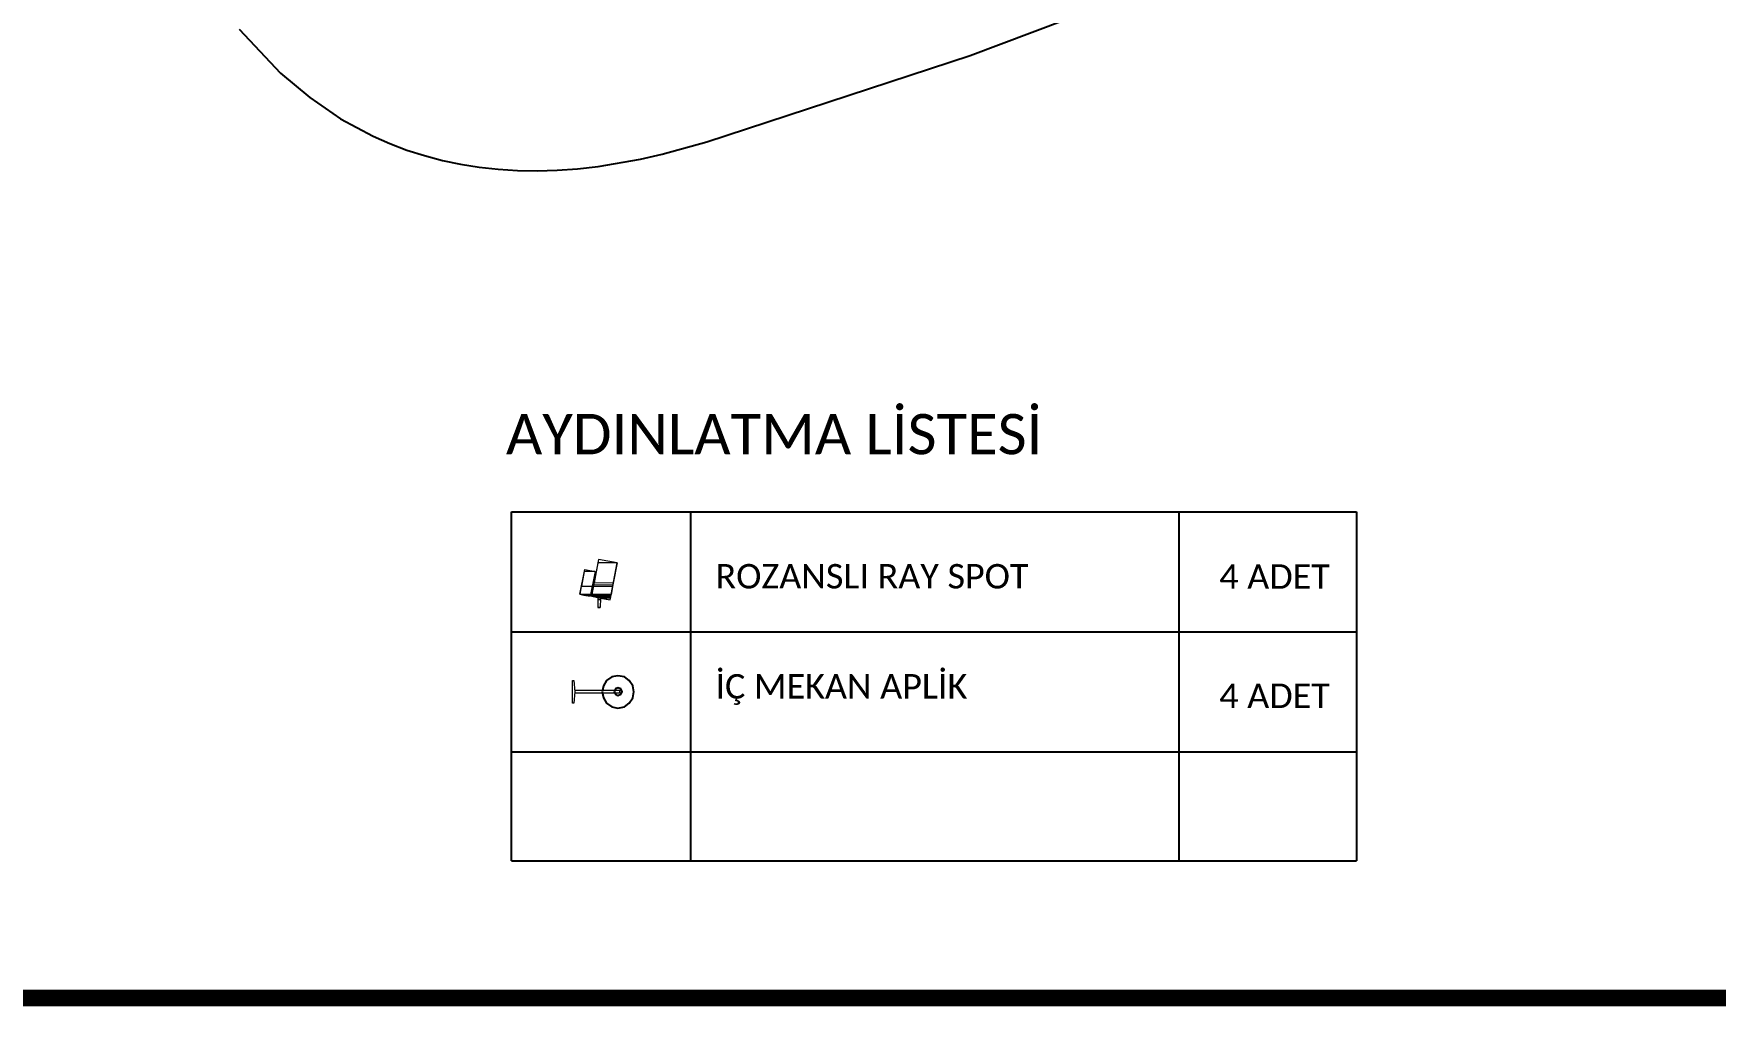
# Model space of a CAD drawing. Header units: millimetres. Extents: x 210628 to 232146, y -111309 to -91563.
# Drawn here: x 228993 to 230871, y -107825 to -106738 of the extents above; entities that cross this region are included whole.
import ezdxf

# ---------------------------------------------------------------- set-up
doc = ezdxf.new("R2010")
doc.units = ezdxf.units.MM
doc.layers.get('0').update_dxf_attribs({"lineweight": 20})
for name, color, linetype, lineweight in [('aydınlatma', 40, 'Continuous', 20), ('aydınlatma yazı', 1, 'Continuous', 20), ('t_aydınlatma', 40, 'Continuous', 18), ('t_mutfak ekipmanları', 167, 'Continuous', 25), ('t_yazı', 23, 'Continuous', 25), ('tavanyazı', 7, 'Continuous', 25)]:
    doc.layers.add(name, color=color, linetype=linetype, lineweight=lineweight)
doc.layers.add('XR_FA_ARC_F0_UNIFREE$0$A960MN_Other Building', color=8, linetype='Continuous')
doc.styles.add('yazı', font='arial.ttf')

# ---------------------------------------------------------------- blocks, each defined once
blk = doc.blocks.new('APLİK')
at = {"layer": 't_aydınlatma', "lineweight": 25}
for points in [[(4953.764403477278, -11634.72055395575), (4953.849152882125, -11635.14395647021), (4954.060681884464, -11635.52498428224), (4954.441709696493, -11635.778887987), (4954.865112210944, -11635.86363739185), (4955.330889427823, -11635.778887987), (4955.669542537431, -11635.52498428224), (4955.923446242192, -11635.14395647021), (4956.008195647039, -11634.72055395575), (4955.923446242192, -11634.2971514413), (4955.669542537431, -11633.91629588416), (4955.330889427823, -11633.66221992451), (4954.865112210944, -11633.57747051966), (4954.441709696493, -11633.66221992451), (4954.060681884464, -11633.91629588416), (4953.849152882125, -11634.2971514413), (4953.764403477278, -11634.72055395575)], [(4954.611208506183, -11634.72055395575), (4954.69595791103, -11634.88988051056), (4954.865112210944, -11634.9746299154), (4955.076985723063, -11634.88988051056), (4955.16139061813, -11634.72055395575), (4955.076985723063, -11634.50885269853), (4954.865112210944, -11634.42427554857), (4954.69595791103, -11634.50885269853), (4954.611208506183, -11634.72055395575)]]:
    blk.add_lwpolyline(points, dxfattribs=at)
at = {"layer": 't_aydınlatma', "lineweight": 9}
for points in [[(4951.826417867884, -11634.72055395575), (4951.741668463041, -11635.52498428224), (4951.65691905819, -11635.52498428224), (4951.65691905819, -11633.91629588416), (4951.741668463041, -11633.91629588416), (4951.826417867884, -11634.72055395575)], [(4951.813040204281, -11634.59360210337), (4954.992236318216, -11634.59360210337), (4954.992236318216, -11634.8053033606), (4951.817489236793, -11634.8053033606)]]:
    blk.add_lwpolyline(points, dxfattribs=at)

msp = doc.modelspace()

# ---------------------------------------------------------------- linework, layer by layer
at = {"color": 2, "const_width": 18.49179684437573}
msp.add_lwpolyline([(226027.7792108416, -107815.5738040204), (226027.7792108416, -104950.4875971239), (232136.4599491765, -104950.4875971239), (232136.4599491765, -107815.5738040204)], close=True, dxfattribs=at)
at = {"layer": 'aydınlatma', "extrusion": (4.693350429999991e-08, 7.705941770000005e-08, 0.999999999999996)}
for p, q in [((229603.1439781754, -107364.3147540425, 4394.481355378732), (229608.4846498904, -107336.7595137809, 4394.481353004684)), ((229608.4846498904, -107336.7595137809, 4394.481353004684), (229620.2176700214, -107339.0560785618, 4394.481352630984)), ((229624.028292542, -107325.3945486735, 4394.481351399389), (229616.1469137189, -107366.6206668593, 4394.481354946151)), ((229623.0520043568, -107329.1982794336, 4394.481351738323), (229619.0992307199, -107351.7162239384, 4394.481353659059)), ((229644.6419975777, -107329.3352421828, 4394.481350735583), (229623.0520043568, -107329.1982794336, 4394.481351738323)), ((229644.6419975777, -107329.3352421828, 4394.481350735583), (229624.028292542, -107325.3945486735, 4394.481351399389)), ((229636.759326869, -107370.561352173, 4394.481354282404), (229644.6419975777, -107329.3352421828, 4394.481350735583)), ((229644.6419975777, -107329.3352421828, 4394.481350735583), (229640.3714200674, -107351.8511706012, 4394.48135267108)), ((229604.4682787485, -107355.7511488104, 4394.48135465667), (229603.1439781754, -107364.3147540425, 4394.481355378732)), ((229604.7880987084, -107355.4353610234, 4394.481354617325), (229604.4682787485, -107355.7511488104, 4394.48135465667)), ((229616.8510028404, -107355.8297024216, 4394.481354081559), (229604.4682787485, -107355.7511488104, 4394.48135465667)), ((229607.8362378152, -107338.977533146, 4394.481353206035), (229604.7880987084, -107355.4353610234, 4394.481354617325)), ((229616.8530189268, -107355.5118985483, 4394.481354056975), (229604.7880987084, -107355.4353610234, 4394.481354617325)), ((229620.2176700214, -107339.0560785618, 4394.481352630984), (229607.8362378152, -107338.977533146, 4394.481353206035)), ((229620.2176700214, -107339.0560785618, 4394.481352630984), (229614.5591862375, -107366.6105946226, 4394.481355019891)), ((229616.8510028404, -107355.8297024216, 4394.481354081559), (229615.2088983939, -107364.3912915673, 4394.48135481838)), ((229618.1209264483, -107355.8377585719, 4394.481354022578), (229616.4788220018, -107364.3993477175, 4394.481354759399)), ((229616.8530189268, -107355.5118985483, 4394.481354056975), (229616.8510028404, -107355.8297024216, 4394.481354081559)), ((229639.7096277835, -107355.9747131256, 4394.481353019898), (229616.8510028404, -107355.8297024216, 4394.481354081559)), ((229620.2176700214, -107339.0560785618, 4394.481352630984), (229616.8530189268, -107355.5118985483, 4394.481354056975)), ((229616.8530189268, -107355.5118985483, 4394.481354056975), (229618.1209264483, -107355.8377585719, 4394.481354022578)), ((229618.4394545225, -107355.5219625894, 4394.481353983294), (229618.1209264483, -107355.8377585719, 4394.481354022578)), ((229618.4495267591, -107353.9342351081, 4394.481353860471), (229618.4394545225, -107355.5219625894, 4394.481353983294)), ((229639.7116438699, -107355.6569092522, 4394.481352995314), (229618.4394545225, -107355.5219625894, 4394.481353983294)), ((229619.0992307199, -107351.7162239384, 4394.481353659059), (229618.4495267591, -107353.9342351081, 4394.481353860471)), ((229640.03951998, -107354.0711978572, 4394.481352857732), (229618.4495267591, -107353.9342351081, 4394.481353860471)), ((229640.3714200674, -107351.8511706012, 4394.48135267108), (229619.0992307199, -107351.7162239384, 4394.481353659059)), ((229639.7096277835, -107355.9747131256, 4394.481353019898), (229638.0675233371, -107364.5363022712, 4394.48135375672)), ((229639.7116438699, -107355.6569092522, 4394.481352995314), (229639.7096277835, -107355.9747131256, 4394.481353019898)), ((229640.03951998, -107354.0711978572, 4394.481352857732), (229639.7116438699, -107355.6569092522, 4394.481352995314)), ((229640.3714200674, -107351.8511706012, 4394.48135267108), (229640.03951998, -107354.0711978572, 4394.481352857732)), ((229638.0675233371, -107364.5363022712, 4394.48135375672), (229603.1439781754, -107364.3147540425, 4394.481355378732)), ((229603.1439781754, -107364.3147540425, 4394.481355378732), (229605.9975970919, -107364.9684901761, 4394.481355295177)), ((229614.5591862375, -107366.6105946226, 4394.481355019891), (229603.1439781754, -107364.3147540425, 4394.481355378732)), ((229614.8870623476, -107365.0248832277, 4394.481354882309), (229605.9975970919, -107364.9684901761, 4394.481355295177)), ((229605.9975970919, -107364.9684901761, 4394.481355295177), (229607.5833084868, -107365.2963662862, 4394.48135524602)), ((229614.8850462612, -107365.3426871011, 4394.481354906893), (229607.5833084868, -107365.2963662862, 4394.48135524602)), ((229607.5833084868, -107365.2963662862, 4394.48135524602), (229614.5591862375, -107366.6105946226, 4394.481355019891)), ((229614.8870623476, -107365.0248832277, 4394.481354882309), (229614.8850462612, -107365.3426871011, 4394.481354906893)), ((229615.2088983939, -107364.3912915673, 4394.48135481838), (229614.8870623476, -107365.0248832277, 4394.481354882309)), ((229616.474789829, -107365.0349554643, 4394.481354808568), (229614.8870623476, -107365.0248832277, 4394.481354882309)), ((229614.8870623476, -107365.0248832277, 4394.481354882309), (229616.4727737425, -107365.3527593378, 4394.481354833152)), ((229616.4727737425, -107365.3527593378, 4394.481354833152), (229616.1469137189, -107366.6206668593, 4394.481354946151)), ((229637.4191030664, -107366.755613522, 4394.48135395817), (229616.1469137189, -107366.6206668593, 4394.481354946151)), ((229616.1469137189, -107366.6206668593, 4394.481354946151), (229623.1240833553, -107367.9349033911, 4394.481354719961)), ((229616.1469137189, -107366.6206668593, 4394.481354946151), (229636.759326869, -107370.561352173, 4394.481354282404)), ((229616.4788220018, -107364.3993477175, 4394.481354759399), (229616.4727737425, -107365.3527593378, 4394.481354833152)), ((229637.74496309, -107365.4877060005, 4394.481353845173), (229616.4727737425, -107365.3527593378, 4394.481354833152)), ((229637.7469791765, -107365.1699021271, 4394.481353820588), (229616.474789829, -107365.0349554643, 4394.481354808568)), ((229623.1240833553, -107367.9349033911, 4394.481354719961), (229623.0535940898, -107379.0464119893, 4394.481355579516)), ((229623.1200593779, -107368.5692192523, 4394.48135476903), (229623.1079710548, -107370.4747506071, 4394.481354916436)), ((229625.9656221441, -107370.4928789939, 4394.481354783714), (229623.1079710548, -107370.4747506071, 4394.481354916436)), ((229625.9777104672, -107368.5873476391, 4394.481354636308), (229623.1200593779, -107368.5692192523, 4394.48135476903)), ((229637.4110469162, -107368.02553713, 4394.481354056408), (229623.1240833553, -107367.9349033911, 4394.481354719961)), ((229623.1240833553, -107367.9349033911, 4394.481354719961), (229625.9777104672, -107368.5873476391, 4394.481354636308)), ((229625.9777104672, -107368.5873476391, 4394.481354636308), (229625.911245179, -107379.0645403762, 4394.481355446793)), ((229625.9777104672, -107368.5873476391, 4394.481354636308), (229625.9656221441, -107370.4928789939, 4394.481354783714)), ((229637.0892190654, -107368.6578369047, 4394.481354120237), (229625.9777104672, -107368.5873476391, 4394.481354636308)), ((229625.9777104672, -107368.5873476391, 4394.481354636308), (229636.759326869, -107370.561352173, 4394.481354282404)), ((229637.4110469162, -107368.02553713, 4394.481354056408), (229637.0892190654, -107368.6578369047, 4394.481354120237)), ((229637.4191030664, -107366.755613522, 4394.48135395817), (229637.4110469162, -107368.02553713, 4394.481354056408)), ((229637.74496309, -107365.4877060005, 4394.481353845173), (229637.4191030664, -107366.755613522, 4394.48135395817)), ((229637.7469791765, -107365.1699021271, 4394.481353820588), (229637.74496309, -107365.4877060005, 4394.481353845173)), ((229638.0675233371, -107364.5363022712, 4394.48135375672), (229637.7469791765, -107365.1699021271, 4394.481353820588)), ((229625.911245179, -107379.0645403762, 4394.481355446793), (229623.0535940898, -107379.0464119893, 4394.481355579516))]:
    msp.add_line(p, q, dxfattribs=at)
at = {"layer": 'aydınlatma'}
for points in [[(229637.4191030664, -107366.755613522, 4394.48135395817), (229637.4191030664, -107366.755613522, 4394.48135395817), (229616.1469137189, -107366.6206668593, 4394.481354946151), (229616.1469137189, -107366.6206668593, 4394.481354946151), (229616.1469137189, -107366.6206668593, 4394.481354946151), (229637.4191030664, -107366.755613522, 4394.48135395817), (229637.4191030664, -107366.755613522, 4394.48135395817)], [(229625.911245179, -107379.0645403762, 4394.481355446793), (229625.911245179, -107379.0645403762, 4394.481355446793), (229623.0535940898, -107379.0464119893, 4394.481355579516), (229623.0535940898, -107379.0464119893, 4394.481355579516), (229623.0535940898, -107379.0464119893, 4394.481355579516), (229625.911245179, -107379.0645403762, 4394.481355446793), (229625.911245179, -107379.0645403762, 4394.481355446793)]]:
    msp.add_open_spline(points, degree=3, knots=[0, 0, 0, 0, 1, 1, 1, 2, 2, 2, 2], dxfattribs=at)
at = {"layer": 'tavanyazı'}
for p, q in [((229526.6471931701, -107662.2273389218), (229526.64719317, -107272.3130478958)), ((229526.64719317, -107272.3130478958), (230470.5026731674, -107272.3130478958)), ((229526.64719317, -107272.3130478958), (230470.5026731674, -107272.3130478958)), ((229726.6323515777, -107272.3130478958), (229726.6323515777, -107662.2273389219)), ((230272.2241146286, -107272.3130478958), (230272.2241146285, -107662.2273389219)), ((230470.5026731674, -107272.3130478958), (230470.5026731674, -107662.2273389219)), ((229526.1480426811, -107406.33807508), (230470.0035226785, -107406.33807508)), ((229526.64719317, -107540.3631022641), (230470.5026731674, -107540.3631022641)), ((229526.64719317, -107540.3631022641), (230470.5026731674, -107540.3631022641)), ((229526.64719317, -107662.2273389219), (230470.5026731675, -107662.2273389219))]:
    msp.add_line(p, q, dxfattribs=at)
at = {"layer": 'XR_FA_ARC_F0_UNIFREE$0$A960MN_Other Building', "elevation": 0.002128644642380237}
msp.add_lwpolyline([(229222.5581312636, -106733.0752573435), (229268.5268812636, -106781.8940073436), (229301.3518812635, -106809.4158823434), (229335.8768812636, -106832.9315073434), (229372.0956312636, -106852.4471323434), (229390.8268812635, -106860.7127573434), (229409.9768812635, -106867.9815073435), (229429.5331312636, -106874.2596323434), (229449.4956312636, -106879.5440073435), (229469.8643812636, -106883.8377573434), (229490.6331312635, -106887.1408823435), (229511.8018812636, -106889.4596323434), (229533.3706312636, -106890.7908823434), (229555.3268812635, -106891.1377573435), (229577.6768812636, -106890.5002573435), (229600.4143812635, -106888.8815073434), (229623.5331312636, -106886.2815073435), (229670.9206312635, -106878.1471323434), (229695.1768812636, -106872.6127573436), (229744.8081312636, -106858.6252573435), (230038.9956312636, -106762.2252573434), (230180.4543515561, -106709.0603578275)], dxfattribs=at)

# ---------------------------------------------------------------- block references
at = {"layer": 't_mutfak ekipmanları', "xscale": 15.74999999999982, "yscale": 15.74999999999982, "zscale": 15.74999999999982}
msp.add_blockref('APLİK', (151606.3658579748, 75773.4281210929), dxfattribs=at)

# ---------------------------------------------------------------- texts
at = {"layer": 'aydınlatma yazı', "color": 1, "char_height": 27.3, "attachment_point": 1, "style": 'yazı'}
for s, insert in [('{\\fCalibri|b0|i0|c162|p34;ROZANSLI RAY SPOT }', (229754.5990058995, -107330.5520838403)), ('{\\fCalibri|b0|i0|c162|p34;4 ADET}', (230317.343516435, -107330.9334815111)), ('{\\fCalibri|b0|i0|c162|p34;4 ADET}', (230317.343516435, -107464.1396156932))]:
    msp.add_mtext_dynamic_manual_height_columns(s, width=632.3003038747478, gutter_width=12.5, heights=[142.2464027294381], dxfattribs=dict(at, insert=insert))
at = {"layer": 'aydınlatma yazı', "color": 1, "insert": (229754.5285566223, -107453.5530901391), "char_height": 27.3, "width": 1327.83063813697, "attachment_point": 1, "style": 'yazı'}
msp.add_mtext('{\\fCalibri|b0|i0|c0|p34;İÇ MEKAN APLİK }', dxfattribs=at)
at = {"layer": 't_yazı', "color": 1, "insert": (229520.525586107, -107162.9318550751), "char_height": 45, "width": 829.1234478635283, "attachment_point": 1, "style": 'yazı'}
msp.add_mtext('{\\fCalibri|b0|i0|c162|p34;AYDINLATMA\\fCalibri|b0|i0|c0|p34; LİSTESİ}', dxfattribs=at)

doc.saveas('drawing.dxf')
